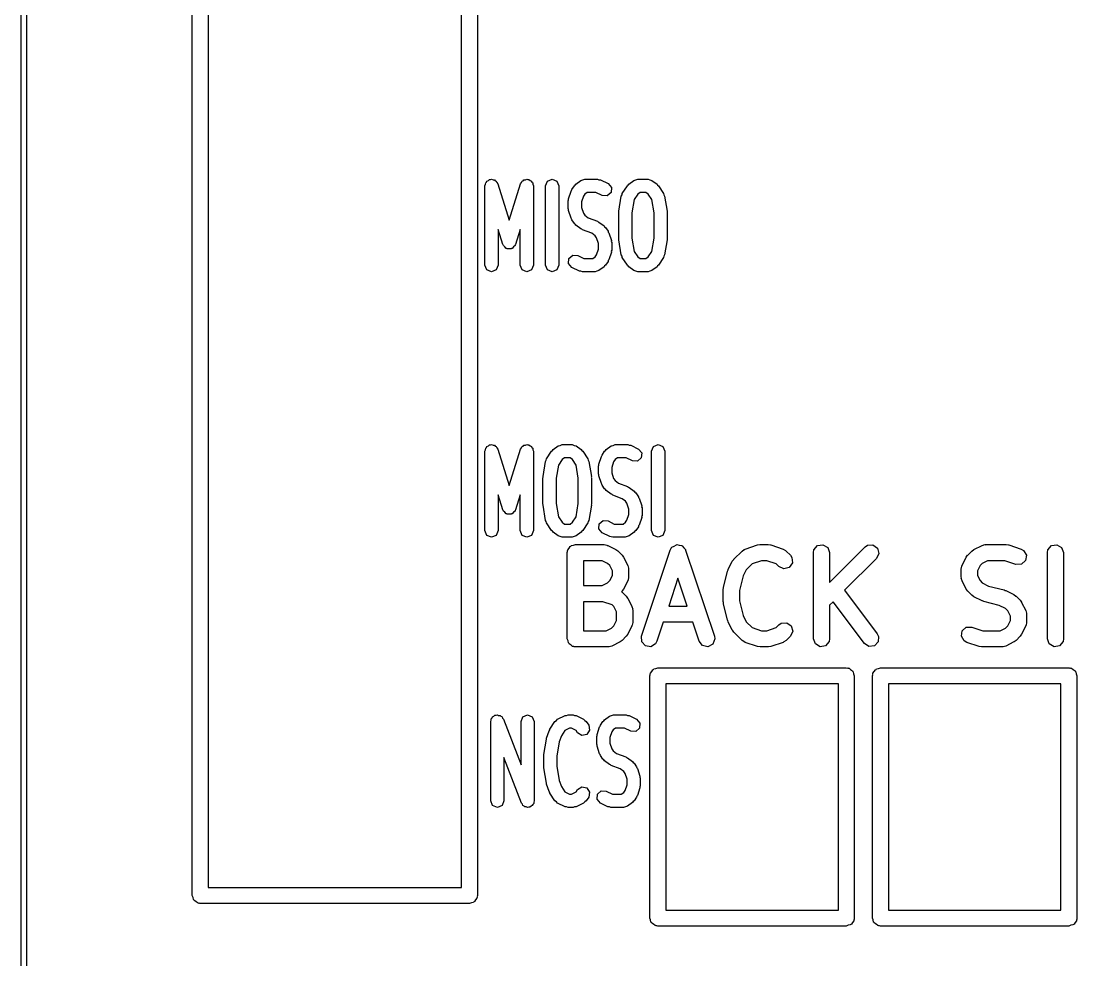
# Model space of a CAD drawing. Extents: x 62 to 222, y -188 to -37.
# Drawn here: x 88.21 to 98.17, y -77.61 to -68.75 of the extents above; entities that cross this region are included whole.
import ezdxf

# ---------------------------------------------------------------- set-up
doc = ezdxf.new("R2010")
doc.units = 0
doc.layers.add('BLACK', color=7, linetype='CONTINUOUS')

msp = doc.modelspace()

# ---------------------------------------------------------------- linework, layer by layer
at = {"layer": 'BLACK', "linetype": 'CONTINUOUS'}
for p, q in [((88.2141, -118.993), (88.2141, -43.2947)), ((88.264, -43.2947), (88.264, -119)), ((89.8291, -77), (89.8291, -46.52)), ((89.9791, -46.595), (89.9791, -76.925)), ((92.3691, -76.925), (92.3691, -46.595)), ((92.5191, -46.52), (92.5191, -77)), ((92.5895, -70.3028), (92.5953, -70.2888)), ((92.5895, -71.0528), (92.5895, -70.3028)), ((92.5953, -70.2888), (92.5967, -70.2737)), ((92.5967, -70.2737), (92.6041, -70.2675)), ((92.6041, -70.2675), (92.6078, -70.2586)), ((92.6078, -70.2586), (92.6218, -70.2528)), ((92.6218, -70.2528), (92.6334, -70.2431)), ((92.6334, -70.2431), (92.6431, -70.244)), ((92.6431, -70.244), (92.652, -70.2403)), ((92.652, -70.2403), (92.666, -70.2461)), ((92.666, -70.2461), (92.6811, -70.2475)), ((92.6811, -70.2475), (92.6872, -70.2549)), ((92.6872, -70.2549), (92.6962, -70.2586)), ((92.6962, -70.2586), (92.702, -70.2726)), ((92.702, -70.2726), (92.7117, -70.2842)), ((92.7117, -70.2842), (92.8187, -70.6281)), ((92.8187, -70.6281), (92.9256, -70.2842)), ((92.9256, -70.2842), (92.9353, -70.2726)), ((92.9353, -70.2726), (92.9411, -70.2586)), ((92.9411, -70.2586), (92.9501, -70.2549)), ((92.9501, -70.2549), (92.9562, -70.2475)), ((92.9562, -70.2475), (92.9713, -70.2461)), ((92.9713, -70.2461), (92.9853, -70.2403)), ((92.9853, -70.2403), (92.9943, -70.244)), ((92.9943, -70.244), (93.0039, -70.2431)), ((93.0039, -70.2431), (93.0155, -70.2528)), ((93.0155, -70.2528), (93.0295, -70.2586)), ((93.0295, -70.2586), (93.0332, -70.2675)), ((93.0332, -70.2675), (93.0406, -70.2737)), ((93.0406, -70.2737), (93.042, -70.2888)), ((93.042, -70.2888), (93.0478, -70.3028)), ((93.0478, -70.3028), (93.0478, -71.0528)), ((93.1609, -70.3028), (93.1792, -70.2586)), ((93.1609, -71.0528), (93.1609, -70.3028)), ((93.1792, -70.2586), (93.2234, -70.2403)), ((93.2234, -70.2403), (93.2676, -70.2586)), ((93.2676, -70.2586), (93.2859, -70.3028)), ((93.2859, -70.3028), (93.2859, -71.0528)), ((93.4095, -70.3395), (93.4333, -70.3038)), ((93.4333, -70.3038), (93.4423, -70.2978)), ((93.4423, -70.2978), (93.4478, -70.2885)), ((93.4478, -70.2885), (93.4954, -70.2528)), ((93.4954, -70.2528), (93.5146, -70.2479)), ((93.5146, -70.2479), (93.5329, -70.2403)), ((93.5329, -70.2403), (93.652, -70.2403)), ((93.652, -70.2403), (93.6654, -70.2459)), ((93.6654, -70.2459), (93.6799, -70.2469)), ((93.6799, -70.2469), (93.7514, -70.2826)), ((93.7514, -70.2826), (93.7827, -70.3187)), ((93.8857, -70.3753), (93.9333, -70.3038)), ((93.9333, -70.3038), (93.9423, -70.2978)), ((93.9423, -70.2978), (93.9478, -70.2885)), ((93.9478, -70.2885), (93.9954, -70.2528)), ((93.9954, -70.2528), (94.0146, -70.2479)), ((94.0146, -70.2479), (94.0329, -70.2403)), ((94.0329, -70.2403), (94.1282, -70.2403)), ((94.1282, -70.2403), (94.1465, -70.2479)), ((94.1465, -70.2479), (94.1657, -70.2528)), ((94.1657, -70.2528), (94.2133, -70.2885)), ((94.2133, -70.2885), (94.2188, -70.2978)), ((94.2188, -70.2978), (94.2278, -70.3038)), ((94.2278, -70.3038), (94.2754, -70.3753)), ((93.3784, -70.4259), (93.4022, -70.3544)), ((93.4022, -70.3544), (93.4078, -70.348)), ((93.4078, -70.348), (93.4095, -70.3395)), ((93.5182, -70.4019), (93.5002, -70.4558)), ((93.5314, -70.3821), (93.5182, -70.4019)), ((93.5538, -70.3653), (93.5314, -70.3821)), ((93.6372, -70.3653), (93.5538, -70.3653)), ((93.6955, -70.3944), (93.6372, -70.3653)), ((93.7432, -70.3978), (93.6955, -70.3944)), ((93.7793, -70.3665), (93.7432, -70.3978)), ((93.7827, -70.3187), (93.7793, -70.3665)), ((93.8522, -70.5425), (93.876, -70.3997)), ((93.876, -70.3997), (93.8831, -70.3883)), ((93.8831, -70.3883), (93.8857, -70.3753)), ((94.0314, -70.3821), (93.9971, -70.4334)), ((94.0538, -70.3653), (94.0314, -70.3821)), ((94.1073, -70.3653), (94.0538, -70.3653)), ((94.1297, -70.3821), (94.1073, -70.3653)), ((94.164, -70.4334), (94.1297, -70.3821)), ((94.2754, -70.3753), (94.278, -70.3883)), ((94.278, -70.3883), (94.2851, -70.3997)), ((94.2851, -70.3997), (94.3089, -70.5425)), ((93.3752, -70.4456), (93.3791, -70.4361)), ((93.3752, -70.5171), (93.3752, -70.4456)), ((93.3791, -70.4361), (93.3784, -70.4259)), ((93.5002, -70.4558), (93.5002, -70.5069)), ((93.5002, -70.5069), (93.5182, -70.5608)), ((93.9971, -70.4334), (93.9764, -70.558)), ((94.1847, -70.558), (94.164, -70.4334)), ((93.3791, -70.5266), (93.3752, -70.5171)), ((93.3784, -70.5368), (93.3791, -70.5266)), ((93.4022, -70.6083), (93.3784, -70.5368)), ((93.4078, -70.6148), (93.4022, -70.6083)), ((93.4095, -70.6232), (93.4078, -70.6148)), ((93.5182, -70.5608), (93.5314, -70.5806)), ((93.5314, -70.5806), (93.5633, -70.6046)), ((93.5633, -70.6046), (93.6501, -70.6371)), ((93.8514, -70.5528), (93.8535, -70.5478)), ((93.8514, -70.8028), (93.8514, -70.5528)), ((93.8535, -70.5478), (93.8522, -70.5425)), ((93.9764, -70.558), (93.9764, -70.7976)), ((94.1847, -70.7976), (94.1847, -70.558)), ((94.3089, -70.5425), (94.3076, -70.5478)), ((94.3076, -70.5478), (94.3097, -70.5528)), ((94.3097, -70.5528), (94.3097, -70.8028)), ((92.759, -70.8571), (92.7145, -70.7141)), ((92.7145, -70.7141), (92.7145, -71.0528)), ((92.9228, -70.7141), (92.8783, -70.8571)), ((92.9228, -71.0528), (92.9228, -70.7141)), ((93.4333, -70.6589), (93.4095, -70.6232)), ((93.4423, -70.6649), (93.4333, -70.6589)), ((93.4478, -70.6742), (93.4423, -70.6649)), ((93.4954, -70.7099), (93.4478, -70.6742)), ((93.5043, -70.7122), (93.4954, -70.7099)), ((93.511, -70.7185), (93.5043, -70.7122)), ((93.6501, -70.6371), (93.6568, -70.6434)), ((93.6568, -70.6434), (93.6657, -70.6456)), ((93.6657, -70.6456), (93.7133, -70.6814)), ((93.7133, -70.6814), (93.7188, -70.6907)), ((93.7188, -70.6907), (93.7278, -70.6967)), ((93.7278, -70.6967), (93.7516, -70.7324)), ((93.5978, -70.751), (93.511, -70.7185)), ((93.6297, -70.7749), (93.5978, -70.751)), ((93.643, -70.7948), (93.6297, -70.7749)), ((93.6609, -70.8486), (93.643, -70.7948)), ((93.7516, -70.7324), (93.7533, -70.7408)), ((93.7533, -70.7408), (93.7589, -70.7473)), ((93.7589, -70.7473), (93.7827, -70.8187)), ((93.8535, -70.8078), (93.8514, -70.8028)), ((93.8522, -70.8131), (93.8535, -70.8078)), ((93.8761, -70.9559), (93.8522, -70.8131)), ((93.9764, -70.7976), (93.9971, -70.9221)), ((94.164, -70.9221), (94.1847, -70.7976)), ((94.3089, -70.8131), (94.2851, -70.9559)), ((94.3097, -70.8028), (94.3076, -70.8078)), ((94.3076, -70.8078), (94.3089, -70.8131)), ((92.7628, -70.8616), (92.759, -70.8571)), ((92.7633, -70.8676), (92.7628, -70.8616)), ((92.7776, -70.8795), (92.7633, -70.8676)), ((92.7896, -70.8938), (92.7776, -70.8795)), ((92.7955, -70.8944), (92.7896, -70.8938)), ((92.8001, -70.8982), (92.7955, -70.8944)), ((92.8187, -70.8965), (92.8001, -70.8982)), ((92.8372, -70.8982), (92.8187, -70.8965)), ((92.8418, -70.8944), (92.8372, -70.8982)), ((92.8477, -70.8938), (92.8418, -70.8944)), ((92.8597, -70.8795), (92.8477, -70.8938)), ((92.874, -70.8676), (92.8597, -70.8795)), ((92.8745, -70.8616), (92.874, -70.8676)), ((92.8783, -70.8571), (92.8745, -70.8616)), ((93.643, -70.9537), (93.6609, -70.8998)), ((93.6609, -70.8998), (93.6609, -70.8486)), ((93.7827, -70.8187), (93.782, -70.829)), ((93.782, -70.829), (93.7859, -70.8385)), ((93.7859, -70.9099), (93.782, -70.9194)), ((93.7859, -70.8385), (93.7859, -70.9099)), ((93.3784, -71.0368), (93.3818, -70.9891)), ((93.3818, -70.9891), (93.4179, -70.9578)), ((93.4179, -70.9578), (93.4657, -70.9612)), ((93.4657, -70.9612), (93.5239, -70.9903)), ((93.5239, -70.9903), (93.6073, -70.9903)), ((93.6073, -70.9903), (93.6297, -70.9735)), ((93.6297, -70.9735), (93.643, -70.9537)), ((93.7533, -71.0076), (93.7516, -71.016)), ((93.7589, -71.0011), (93.7533, -71.0076)), ((93.7827, -70.9297), (93.7589, -71.0011)), ((93.782, -70.9194), (93.7827, -70.9297)), ((93.8831, -70.9672), (93.8761, -70.9559)), ((93.8857, -70.9803), (93.8831, -70.9672)), ((93.9333, -71.0517), (93.8857, -70.9803)), ((93.9971, -70.9221), (94.0314, -70.9735)), ((94.0314, -70.9735), (94.0538, -70.9903)), ((94.0538, -70.9903), (94.1073, -70.9903)), ((94.1073, -70.9903), (94.1297, -70.9735)), ((94.1297, -70.9735), (94.164, -70.9221)), ((94.2754, -70.9803), (94.2278, -71.0517)), ((94.278, -70.9672), (94.2754, -70.9803)), ((94.2851, -70.9559), (94.278, -70.9672)), ((92.6078, -71.097), (92.5895, -71.0528)), ((92.652, -71.1153), (92.6078, -71.097)), ((92.6962, -71.097), (92.652, -71.1153)), ((92.7145, -71.0528), (92.6962, -71.097)), ((92.9411, -71.097), (92.9228, -71.0528)), ((92.9853, -71.1153), (92.9411, -71.097)), ((93.0295, -71.097), (92.9853, -71.1153)), ((93.0478, -71.0528), (93.0295, -71.097)), ((93.1792, -71.097), (93.1609, -71.0528)), ((93.2234, -71.1153), (93.1792, -71.097)), ((93.2676, -71.097), (93.2234, -71.1153)), ((93.2859, -71.0528), (93.2676, -71.097)), ((93.4097, -71.073), (93.3784, -71.0368)), ((93.4812, -71.1087), (93.4097, -71.073)), ((93.4957, -71.1097), (93.4812, -71.1087)), ((93.5091, -71.1153), (93.4957, -71.1097)), ((93.6465, -71.1077), (93.6282, -71.1153)), ((93.6657, -71.1028), (93.6465, -71.1077)), ((93.7133, -71.0671), (93.6657, -71.1028)), ((93.7188, -71.0578), (93.7133, -71.0671)), ((93.7278, -71.0517), (93.7188, -71.0578)), ((93.7516, -71.016), (93.7278, -71.0517)), ((93.9423, -71.0578), (93.9333, -71.0517)), ((93.9478, -71.0671), (93.9423, -71.0578)), ((93.9954, -71.1028), (93.9478, -71.0671)), ((94.0146, -71.1077), (93.9954, -71.1028)), ((94.0329, -71.1153), (94.0146, -71.1077)), ((94.1465, -71.1077), (94.1282, -71.1153)), ((94.1657, -71.1028), (94.1465, -71.1077)), ((94.2133, -71.0671), (94.1657, -71.1028)), ((94.2188, -71.0578), (94.2133, -71.0671)), ((94.2278, -71.0517), (94.2188, -71.0578)), ((93.6282, -71.1153), (93.5091, -71.1153)), ((94.1282, -71.1153), (94.0329, -71.1153)), ((92.5895, -72.8073), (92.5953, -72.7933)), ((92.5953, -72.7933), (92.5967, -72.7782)), ((92.5967, -72.7782), (92.6041, -72.772)), ((92.6041, -72.772), (92.6078, -72.7631)), ((92.6078, -72.7631), (92.6218, -72.7573)), ((92.6218, -72.7573), (92.6334, -72.7476)), ((92.6334, -72.7476), (92.6431, -72.7485)), ((92.6431, -72.7485), (92.652, -72.7448)), ((92.652, -72.7448), (92.666, -72.7506)), ((92.666, -72.7506), (92.6811, -72.752)), ((92.6811, -72.752), (92.6872, -72.7594)), ((92.6872, -72.7594), (92.6962, -72.7631)), ((92.6962, -72.7631), (92.702, -72.7771)), ((92.702, -72.7771), (92.7117, -72.7887)), ((92.7117, -72.7887), (92.8187, -73.1326)), ((92.8187, -73.1326), (92.9256, -72.7887)), ((92.9256, -72.7887), (92.9353, -72.7771)), ((92.9353, -72.7771), (92.9411, -72.7631)), ((92.9411, -72.7631), (92.9501, -72.7594)), ((92.9501, -72.7594), (92.9562, -72.752)), ((92.9562, -72.752), (92.9713, -72.7506)), ((92.9713, -72.7506), (92.9853, -72.7448)), ((92.9853, -72.7448), (92.9943, -72.7485)), ((92.9943, -72.7485), (93.0039, -72.7476)), ((93.0039, -72.7476), (93.0155, -72.7573)), ((93.0155, -72.7573), (93.0295, -72.7631)), ((93.0295, -72.7631), (93.0332, -72.772)), ((93.0332, -72.772), (93.0406, -72.7782)), ((93.0406, -72.7782), (93.042, -72.7933)), ((93.042, -72.7933), (93.0478, -72.8073)), ((93.219, -72.8083), (93.228, -72.8023)), ((93.228, -72.8023), (93.2335, -72.793)), ((93.2335, -72.793), (93.2812, -72.7573)), ((93.2812, -72.7573), (93.3003, -72.7524)), ((93.3003, -72.7524), (93.3186, -72.7448)), ((93.3186, -72.7448), (93.4139, -72.7448)), ((93.4139, -72.7448), (93.4322, -72.7524)), ((93.4322, -72.7524), (93.4514, -72.7573)), ((93.4514, -72.7573), (93.499, -72.793)), ((93.499, -72.793), (93.5045, -72.8023)), ((93.5045, -72.8023), (93.5135, -72.8083)), ((93.719, -72.8083), (93.728, -72.8023)), ((93.728, -72.8023), (93.7335, -72.793)), ((93.7335, -72.793), (93.7812, -72.7573)), ((93.7812, -72.7573), (93.8003, -72.7524)), ((93.8003, -72.7524), (93.8186, -72.7448)), ((93.8186, -72.7448), (93.9377, -72.7448)), ((93.9377, -72.7448), (93.9511, -72.7504)), ((93.9511, -72.7504), (93.9656, -72.7514)), ((93.9656, -72.7514), (94.0371, -72.7871)), ((94.0371, -72.7871), (94.0684, -72.8232)), ((94.1609, -72.8073), (94.1792, -72.7631)), ((94.1792, -72.7631), (94.2234, -72.7448)), ((94.2234, -72.7448), (94.2676, -72.7631)), ((94.2676, -72.7631), (94.2859, -72.8073)), ((92.5895, -73.5573), (92.5895, -72.8073)), ((93.0478, -72.8073), (93.0478, -73.5573)), ((93.1379, -73.047), (93.1618, -72.9042)), ((93.1618, -72.9042), (93.1688, -72.8928)), ((93.1688, -72.8928), (93.1714, -72.8798)), ((93.1714, -72.8798), (93.219, -72.8083)), ((93.3171, -72.8866), (93.2829, -72.9379)), ((93.3395, -72.8698), (93.3171, -72.8866)), ((93.3931, -72.8698), (93.3395, -72.8698)), ((93.4154, -72.8866), (93.3931, -72.8698)), ((93.4497, -72.9379), (93.4154, -72.8866)), ((93.5135, -72.8083), (93.5611, -72.8798)), ((93.5611, -72.8798), (93.5637, -72.8928)), ((93.5637, -72.8928), (93.5708, -72.9042)), ((93.5708, -72.9042), (93.5946, -73.047)), ((93.6641, -72.9304), (93.6879, -72.8589)), ((93.6879, -72.8589), (93.6936, -72.8525)), ((93.6936, -72.8525), (93.6952, -72.844)), ((93.6952, -72.844), (93.719, -72.8083)), ((93.8039, -72.9064), (93.7859, -72.9603)), ((93.8171, -72.8866), (93.8039, -72.9064)), ((93.8395, -72.8698), (93.8171, -72.8866)), ((93.9229, -72.8698), (93.8395, -72.8698)), ((93.9812, -72.8989), (93.9229, -72.8698)), ((94.0289, -72.9023), (93.9812, -72.8989)), ((94.065, -72.8709), (94.0289, -72.9023)), ((94.0684, -72.8232), (94.065, -72.8709)), ((94.1609, -73.5573), (94.1609, -72.8073)), ((94.2859, -72.8073), (94.2859, -73.5573)), ((93.2829, -72.9379), (93.2621, -73.0625)), ((93.4704, -73.0625), (93.4497, -72.9379)), ((93.6609, -72.9501), (93.6648, -72.9406)), ((93.6609, -73.0216), (93.6609, -72.9501)), ((93.6648, -72.9406), (93.6641, -72.9304)), ((93.7859, -72.9603), (93.7859, -73.0114)), ((93.1371, -73.0573), (93.1392, -73.0523)), ((93.1371, -73.3073), (93.1371, -73.0573)), ((93.1392, -73.0523), (93.1379, -73.047)), ((93.2621, -73.0625), (93.2621, -73.3021)), ((93.4704, -73.3021), (93.4704, -73.0625)), ((93.5946, -73.047), (93.5934, -73.0523)), ((93.5934, -73.0523), (93.5954, -73.0573)), ((93.5954, -73.0573), (93.5954, -73.3073)), ((93.6648, -73.0311), (93.6609, -73.0216)), ((93.6641, -73.0413), (93.6648, -73.0311)), ((93.6879, -73.1128), (93.6641, -73.0413)), ((93.7859, -73.0114), (93.8039, -73.0653)), ((93.8039, -73.0653), (93.8171, -73.0851)), ((93.8171, -73.0851), (93.849, -73.1091)), ((93.6936, -73.1192), (93.6879, -73.1128)), ((93.6952, -73.1277), (93.6936, -73.1192)), ((93.719, -73.1634), (93.6952, -73.1277)), ((93.728, -73.1694), (93.719, -73.1634)), ((93.7335, -73.1787), (93.728, -73.1694)), ((93.7811, -73.2144), (93.7335, -73.1787)), ((93.849, -73.1091), (93.9358, -73.1416)), ((93.9358, -73.1416), (93.9425, -73.1479)), ((93.9425, -73.1479), (93.9514, -73.1501)), ((93.9514, -73.1501), (93.999, -73.1859)), ((93.999, -73.1859), (94.0045, -73.1952)), ((94.0045, -73.1952), (94.0135, -73.2012)), ((94.0135, -73.2012), (94.0373, -73.2369)), ((92.759, -73.3616), (92.7145, -73.2186)), ((92.7145, -73.2186), (92.7145, -73.5573)), ((92.9228, -73.2186), (92.8783, -73.3616)), ((92.9228, -73.5573), (92.9228, -73.2186)), ((93.2621, -73.3021), (93.2829, -73.4266)), ((93.4497, -73.4266), (93.4704, -73.3021)), ((93.79, -73.2167), (93.7811, -73.2144)), ((93.7967, -73.223), (93.79, -73.2167)), ((93.8836, -73.2555), (93.7967, -73.223)), ((93.9154, -73.2794), (93.8836, -73.2555)), ((93.9287, -73.2993), (93.9154, -73.2794)), ((93.9466, -73.3531), (93.9287, -73.2993)), ((94.0373, -73.2369), (94.039, -73.2453)), ((94.039, -73.2453), (94.0446, -73.2518)), ((94.0446, -73.2518), (94.0684, -73.3232)), ((92.7628, -73.3661), (92.759, -73.3616)), ((92.7633, -73.3721), (92.7628, -73.3661)), ((92.7776, -73.384), (92.7633, -73.3721)), ((92.7896, -73.3983), (92.7776, -73.384)), ((92.7955, -73.3989), (92.7896, -73.3983)), ((92.8001, -73.4027), (92.7955, -73.3989)), ((92.8187, -73.401), (92.8001, -73.4027)), ((92.8372, -73.4027), (92.8187, -73.401)), ((92.8418, -73.3989), (92.8372, -73.4027)), ((92.8477, -73.3983), (92.8418, -73.3989)), ((92.8597, -73.384), (92.8477, -73.3983)), ((92.874, -73.3721), (92.8597, -73.384)), ((92.8745, -73.3661), (92.874, -73.3721)), ((92.8783, -73.3616), (92.8745, -73.3661)), ((93.1392, -73.3123), (93.1371, -73.3073)), ((93.1379, -73.3176), (93.1392, -73.3123)), ((93.1618, -73.4604), (93.1379, -73.3176)), ((93.5946, -73.3176), (93.5708, -73.4604)), ((93.5954, -73.3073), (93.5934, -73.3123)), ((93.5934, -73.3123), (93.5946, -73.3176)), ((93.9287, -73.4582), (93.9466, -73.4043)), ((93.9466, -73.4043), (93.9466, -73.3531)), ((94.0684, -73.3232), (94.0677, -73.3335)), ((94.0677, -73.3335), (94.0716, -73.343)), ((94.0716, -73.343), (94.0716, -73.4144)), ((93.1688, -73.4717), (93.1618, -73.4604)), ((93.1714, -73.4848), (93.1688, -73.4717)), ((93.219, -73.5562), (93.1714, -73.4848)), ((93.2829, -73.4266), (93.3171, -73.478)), ((93.3171, -73.478), (93.3395, -73.4948)), ((93.3395, -73.4948), (93.3931, -73.4948)), ((93.3931, -73.4948), (93.4154, -73.478)), ((93.4154, -73.478), (93.4497, -73.4266)), ((93.5611, -73.4848), (93.5135, -73.5562)), ((93.5637, -73.4717), (93.5611, -73.4848)), ((93.5708, -73.4604), (93.5637, -73.4717)), ((93.6641, -73.5413), (93.6675, -73.4936)), ((93.6675, -73.4936), (93.7036, -73.4623)), ((93.7036, -73.4623), (93.7514, -73.4657)), ((93.7514, -73.4657), (93.8096, -73.4948)), ((93.8096, -73.4948), (93.8931, -73.4948)), ((93.8931, -73.4948), (93.9154, -73.478)), ((93.9154, -73.478), (93.9287, -73.4582)), ((94.0684, -73.4342), (94.0446, -73.5056)), ((94.0716, -73.4144), (94.0677, -73.4239)), ((94.0677, -73.4239), (94.0684, -73.4342)), ((92.6078, -73.6015), (92.5895, -73.5573)), ((92.652, -73.6198), (92.6078, -73.6015)), ((92.6962, -73.6015), (92.652, -73.6198)), ((92.7145, -73.5573), (92.6962, -73.6015)), ((92.9411, -73.6015), (92.9228, -73.5573)), ((92.9853, -73.6198), (92.9411, -73.6015)), ((93.0295, -73.6015), (92.9853, -73.6198)), ((93.0478, -73.5573), (93.0295, -73.6015)), ((93.228, -73.5623), (93.219, -73.5562)), ((93.2335, -73.5716), (93.228, -73.5623)), ((93.2811, -73.6073), (93.2335, -73.5716)), ((93.499, -73.5716), (93.4514, -73.6073)), ((93.5045, -73.5623), (93.499, -73.5716)), ((93.5135, -73.5562), (93.5045, -73.5623)), ((93.6955, -73.5775), (93.6641, -73.5413)), ((93.7669, -73.6132), (93.6955, -73.5775)), ((93.999, -73.5716), (93.9514, -73.6073)), ((94.0045, -73.5623), (93.999, -73.5716)), ((94.0135, -73.5562), (94.0045, -73.5623)), ((94.0373, -73.5205), (94.0135, -73.5562)), ((94.039, -73.5121), (94.0373, -73.5205)), ((94.0446, -73.5056), (94.039, -73.5121)), ((94.1792, -73.6015), (94.1609, -73.5573)), ((94.2234, -73.6198), (94.1792, -73.6015)), ((94.2676, -73.6015), (94.2234, -73.6198)), ((94.2859, -73.5573), (94.2676, -73.6015)), ((93.3003, -73.6122), (93.2811, -73.6073)), ((93.3186, -73.6198), (93.3003, -73.6122)), ((93.4139, -73.6198), (93.3186, -73.6198)), ((93.4007, -73.7039), (93.4051, -73.6986)), ((93.4051, -73.6986), (93.4246, -73.6952)), ((93.4322, -73.6122), (93.4139, -73.6198)), ((93.4246, -73.6952), (93.4432, -73.6884)), ((93.4514, -73.6073), (93.4322, -73.6122)), ((93.4432, -73.6884), (93.7141, -73.6884)), ((93.7141, -73.6884), (93.7402, -73.693)), ((93.7402, -73.693), (93.7437, -73.6959)), ((93.7437, -73.6959), (93.7482, -73.6965)), ((93.7482, -73.6965), (93.8256, -73.7352)), ((93.7814, -73.6142), (93.7669, -73.6132)), ((93.7948, -73.6198), (93.7814, -73.6142)), ((93.9139, -73.6198), (93.7948, -73.6198)), ((93.9322, -73.6122), (93.9139, -73.6198)), ((93.9514, -73.6073), (93.9322, -73.6122)), ((94.3538, -73.7141), (94.375, -73.7026)), ((94.375, -73.7026), (94.3955, -73.69)), ((94.3955, -73.69), (94.3977, -73.6903)), ((94.3977, -73.6903), (94.3996, -73.6892)), ((94.3996, -73.6892), (94.4233, -73.6941)), ((94.4233, -73.6941), (94.4471, -73.6976)), ((94.4471, -73.6976), (94.4486, -73.6992)), ((94.4486, -73.6992), (94.4507, -73.6997)), ((94.4507, -73.6997), (94.4657, -73.7186)), ((95.0447, -73.731), (95.1608, -73.6923)), ((95.1608, -73.6923), (95.1834, -73.689)), ((95.1834, -73.689), (95.1849, -73.6884)), ((95.1849, -73.6884), (95.2623, -73.6884)), ((95.2623, -73.6884), (95.2847, -73.6924)), ((95.2847, -73.6924), (95.2864, -73.6923)), ((95.2864, -73.6923), (95.4025, -73.731)), ((95.6939, -73.7385), (95.7274, -73.6986)), ((95.7274, -73.6986), (95.7787, -73.6896)), ((95.7787, -73.6896), (95.8239, -73.7156)), ((96.1761, -73.7107), (96.1977, -73.6955)), ((96.1977, -73.6955), (96.2497, -73.691)), ((96.2497, -73.691), (96.2924, -73.7209)), ((97.2022, -73.7352), (97.2796, -73.6965)), ((97.2796, -73.6965), (97.305, -73.6889)), ((97.305, -73.6889), (97.3094, -73.69)), ((97.3094, -73.69), (97.3137, -73.6884)), ((97.3137, -73.6884), (97.5072, -73.6884)), ((97.5072, -73.6884), (97.5296, -73.6924)), ((97.5296, -73.6924), (97.5313, -73.6923)), ((97.5313, -73.6923), (97.6474, -73.731)), ((97.9001, -73.7385), (97.9336, -73.6986)), ((97.9336, -73.6986), (97.9849, -73.6896)), ((97.9849, -73.6896), (98.03, -73.7156)), ((93.367, -73.7646), (93.3687, -73.7547)), ((93.367, -74.5774), (93.367, -73.7646)), ((93.3682, -73.7514), (93.3698, -73.7484)), ((93.3687, -73.7547), (93.3682, -73.7514)), ((93.3698, -73.7484), (93.3716, -73.7385)), ((93.3716, -73.7385), (93.3843, -73.7234)), ((93.3843, -73.7234), (93.3942, -73.7062)), ((93.3942, -73.7062), (93.4007, -73.7039)), ((93.8256, -73.7352), (93.8439, -73.7487)), ((93.8439, -73.7487), (93.8454, -73.7494)), ((93.8454, -73.7494), (93.8841, -73.7881)), ((93.8841, -73.7881), (93.8972, -73.8068)), ((94.0676, -74.5533), (94.3385, -73.7405)), ((94.3385, -73.7405), (94.3511, -73.7172)), ((94.3511, -73.7172), (94.353, -73.7161)), ((94.353, -73.7161), (94.3538, -73.7141)), ((94.4657, -73.7186), (94.4817, -73.7366)), ((94.4817, -73.7366), (94.4817, -73.7388)), ((94.4817, -73.7388), (94.4831, -73.7405)), ((94.4831, -73.7405), (94.754, -74.5533)), ((94.9375, -73.8268), (95.0149, -73.7494)), ((95.0149, -73.7494), (95.0366, -73.7342)), ((95.0366, -73.7342), (95.0411, -73.7339)), ((95.0411, -73.7339), (95.0447, -73.731)), ((95.4025, -73.731), (95.4258, -73.7436)), ((95.4258, -73.7436), (95.4282, -73.7475)), ((95.4282, -73.7475), (95.4323, -73.7494)), ((95.4323, -73.7494), (95.471, -73.7881)), ((95.471, -73.7881), (95.4862, -73.8098)), ((95.6893, -73.7646), (95.6939, -73.7385)), ((95.6893, -74.5774), (95.6893, -73.7646)), ((95.8239, -73.7156), (95.8417, -73.7646)), ((95.8417, -74.0451), (96.1761, -73.7107)), ((95.8417, -73.7646), (95.8417, -74.0451)), ((96.3058, -73.7713), (96.2838, -73.8185)), ((96.2924, -73.7209), (96.3058, -73.7713)), ((97.1294, -73.8079), (97.143, -73.7896)), ((97.143, -73.7896), (97.1437, -73.7881)), ((97.1437, -73.7881), (97.1824, -73.7494)), ((97.1824, -73.7494), (97.2011, -73.7364)), ((97.2011, -73.7364), (97.2022, -73.7352)), ((97.6474, -73.731), (97.6707, -73.7436)), ((97.6707, -73.7436), (97.698, -73.788)), ((97.698, -73.788), (97.6903, -73.8396)), ((97.8955, -73.7646), (97.9001, -73.7385)), ((97.8955, -74.5774), (97.8955, -73.7646)), ((98.03, -73.7156), (98.0479, -73.7646)), ((98.0479, -73.7646), (98.0479, -74.5774)), ((93.5194, -73.8408), (93.5194, -74.0755)), ((93.6961, -73.8408), (93.5194, -73.8408)), ((93.7464, -73.8659), (93.6961, -73.8408)), ((93.7676, -73.8872), (93.7464, -73.8659)), ((93.7927, -73.9374), (93.7676, -73.8872)), ((93.8972, -73.8068), (93.8984, -73.8079)), ((93.8984, -73.8079), (93.9371, -73.8854)), ((93.9371, -73.8854), (93.9447, -73.9107)), ((94.8845, -73.9241), (94.9232, -73.8466)), ((94.9232, -73.8466), (94.9368, -73.8283)), ((94.9368, -73.8283), (94.9375, -73.8268)), ((95.11, -73.8699), (95.054, -73.9259)), ((95.1973, -73.8408), (95.11, -73.8699)), ((95.25, -73.8408), (95.1973, -73.8408)), ((95.3373, -73.8699), (95.25, -73.8408)), ((95.3633, -73.8959), (95.3373, -73.8699)), ((95.4105, -73.9179), (95.3633, -73.8959)), ((95.4907, -73.8618), (95.4608, -73.9044)), ((95.4862, -73.8098), (95.4907, -73.8618)), ((96.2838, -73.8185), (95.9822, -74.1201)), ((97.0827, -73.9194), (97.0873, -73.8934)), ((97.0873, -73.8934), (97.0902, -73.8899)), ((97.0902, -73.8899), (97.0907, -73.8854)), ((97.0907, -73.8854), (97.1294, -73.8079)), ((97.2602, -73.8872), (97.2351, -73.9374)), ((97.2814, -73.8659), (97.2602, -73.8872)), ((97.3317, -73.8408), (97.2814, -73.8659)), ((97.4948, -73.8408), (97.3317, -73.8408)), ((97.5992, -73.8756), (97.4948, -73.8408)), ((97.6513, -73.8742), (97.5992, -73.8756)), ((97.6903, -73.8396), (97.6513, -73.8742)), ((93.7676, -74.0291), (93.7927, -73.9789)), ((93.7927, -73.9789), (93.7927, -73.9374)), ((93.9451, -73.9968), (93.9406, -74.0229)), ((93.9447, -73.9107), (93.9436, -73.9152)), ((93.9436, -73.9152), (93.9451, -73.9194)), ((93.9451, -73.9194), (93.9451, -73.9968)), ((94.8401, -74.0945), (94.8788, -73.9396)), ((94.8788, -73.9396), (94.8841, -73.9276)), ((94.8841, -73.9276), (94.8845, -73.9241)), ((95.0246, -73.9847), (94.9902, -74.1223)), ((95.054, -73.9259), (95.0246, -73.9847)), ((95.4608, -73.9044), (95.4105, -73.9179)), ((97.0827, -73.9968), (97.0827, -73.9194)), ((97.0842, -74.0011), (97.0827, -73.9968)), ((97.0832, -74.0055), (97.0842, -74.0011)), ((97.2351, -73.9374), (97.2351, -73.9789)), ((97.2351, -73.9789), (97.2602, -74.0291)), ((93.5194, -74.0755), (93.6961, -74.0755)), ((93.6961, -74.0755), (93.7464, -74.0503)), ((93.7464, -74.0503), (93.7676, -74.0291)), ((93.9371, -74.0309), (93.8984, -74.1083)), ((93.9376, -74.0264), (93.9371, -74.0309)), ((93.9406, -74.0229), (93.9376, -74.0264)), ((94.4108, -74.0056), (94.323, -74.269)), ((94.4986, -74.269), (94.4108, -74.0056)), ((94.8378, -74.1129), (94.8404, -74.098)), ((94.8404, -74.098), (94.8401, -74.0945)), ((97.0907, -74.0309), (97.0832, -74.0055)), ((97.1294, -74.1083), (97.0907, -74.0309)), ((97.2602, -74.0291), (97.2814, -74.0503)), ((97.2814, -74.0503), (97.3403, -74.0798)), ((97.3403, -74.0798), (97.487, -74.1164)), ((93.8841, -74.1281), (93.8791, -74.1331)), ((93.8791, -74.1331), (93.88, -74.1346)), ((93.88, -74.1346), (93.8841, -74.1365)), ((93.8848, -74.1266), (93.8841, -74.1281)), ((93.8841, -74.1365), (93.9228, -74.1752)), ((93.8984, -74.1083), (93.8848, -74.1266)), ((93.9228, -74.1752), (93.9359, -74.1938)), ((93.9359, -74.1938), (93.9371, -74.195)), ((93.9371, -74.195), (93.9758, -74.2724)), ((94.8378, -74.2291), (94.8378, -74.1129)), ((94.9902, -74.1223), (94.9902, -74.2197)), ((95.9822, -74.1201), (96.2909, -74.5317)), ((97.1306, -74.1095), (97.1294, -74.1083)), ((97.1437, -74.1281), (97.1306, -74.1095)), ((97.1824, -74.1668), (97.1437, -74.1281)), ((97.1839, -74.1675), (97.1824, -74.1668)), ((97.2022, -74.1811), (97.1839, -74.1675)), ((97.2796, -74.2198), (97.2022, -74.1811)), ((97.487, -74.1164), (97.499, -74.1218)), ((97.499, -74.1218), (97.5026, -74.1222)), ((97.5026, -74.1222), (97.58, -74.1609)), ((97.58, -74.1609), (97.5983, -74.1745)), ((97.5983, -74.1745), (97.5998, -74.1752)), ((97.5998, -74.1752), (97.6385, -74.2139)), ((93.5194, -74.2279), (93.5194, -74.5012)), ((93.7018, -74.2279), (93.5194, -74.2279)), ((93.7891, -74.257), (93.7018, -74.2279)), ((93.8063, -74.2742), (93.7891, -74.257)), ((93.8315, -74.3245), (93.8063, -74.2742)), ((93.9758, -74.2724), (93.9834, -74.2978)), ((93.9834, -74.2978), (93.9823, -74.3022)), ((94.323, -74.269), (94.4986, -74.269)), ((94.839, -74.2324), (94.8378, -74.2291)), ((94.8401, -74.2475), (94.839, -74.2324)), ((94.8788, -74.4024), (94.8401, -74.2475)), ((94.9902, -74.2197), (95.0246, -74.3573)), ((95.8734, -74.229), (95.8417, -74.2606)), ((95.8417, -74.2606), (95.8417, -74.5774)), ((96.169, -74.6231), (95.8734, -74.229)), ((97.2832, -74.2202), (97.2796, -74.2198)), ((97.2952, -74.2256), (97.2832, -74.2202)), ((97.4419, -74.2623), (97.2952, -74.2256)), ((97.5008, -74.2917), (97.4419, -74.2623)), ((97.522, -74.3129), (97.5008, -74.2917)), ((97.6385, -74.2139), (97.6516, -74.2325)), ((97.6516, -74.2325), (97.6528, -74.2337)), ((97.6528, -74.2337), (97.6915, -74.3111)), ((93.8315, -74.4046), (93.8315, -74.3245)), ((93.9823, -74.3022), (93.9839, -74.3065)), ((93.9839, -74.3065), (93.9839, -74.4226)), ((95.0246, -74.3573), (95.054, -74.4162)), ((97.5471, -74.3632), (97.522, -74.3129)), ((97.5471, -74.4046), (97.5471, -74.3632)), ((97.6915, -74.3111), (97.699, -74.3365)), ((97.699, -74.3365), (97.698, -74.3409)), ((97.698, -74.3409), (97.6995, -74.3452)), ((97.6995, -74.3452), (97.6995, -74.4226)), ((93.7348, -74.5012), (93.7851, -74.4761)), ((93.7851, -74.4761), (93.8063, -74.4549)), ((93.8063, -74.4549), (93.8315, -74.4046)), ((93.9758, -74.4567), (93.9371, -74.5341)), ((93.9763, -74.4521), (93.9758, -74.4567)), ((93.9793, -74.4487), (93.9763, -74.4521)), ((93.9839, -74.4226), (93.9793, -74.4487)), ((94.2722, -74.4214), (94.2122, -74.6015)), ((94.5494, -74.4214), (94.2722, -74.4214)), ((94.6095, -74.6015), (94.5494, -74.4214)), ((94.8808, -74.4054), (94.8788, -74.4024)), ((94.8845, -74.418), (94.8808, -74.4054)), ((94.9232, -74.4954), (94.8845, -74.418)), ((94.9244, -74.4965), (94.9232, -74.4954)), ((94.9375, -74.5152), (94.9244, -74.4965)), ((95.054, -74.4162), (95.11, -74.4721)), ((95.11, -74.4721), (95.1973, -74.5012)), ((95.25, -74.5012), (95.3373, -74.4721)), ((95.3373, -74.4721), (95.3633, -74.4461)), ((95.3633, -74.4461), (95.3849, -74.4309)), ((95.3849, -74.4309), (95.4369, -74.4264)), ((95.4369, -74.4264), (95.4796, -74.4563)), ((95.4796, -74.4563), (95.493, -74.5066)), ((97.0919, -74.5024), (97.1309, -74.4678)), ((97.1309, -74.4678), (97.183, -74.4664)), ((97.183, -74.4664), (97.2873, -74.5012)), ((97.4505, -74.5012), (97.5008, -74.4761)), ((97.5008, -74.4761), (97.522, -74.4549)), ((97.522, -74.4549), (97.5471, -74.4046)), ((97.6915, -74.4567), (97.6528, -74.5341)), ((97.692, -74.4521), (97.6915, -74.4567)), ((97.6949, -74.4487), (97.692, -74.4521)), ((97.6995, -74.4226), (97.6949, -74.4487)), ((93.3738, -74.596), (93.367, -74.5774)), ((93.3772, -74.6155), (93.3738, -74.596)), ((93.5194, -74.5012), (93.7348, -74.5012)), ((93.8841, -74.5926), (93.8655, -74.6056)), ((93.9228, -74.5539), (93.8841, -74.5926)), ((93.9235, -74.5524), (93.9228, -74.5539)), ((93.9371, -74.5341), (93.9235, -74.5524)), ((94.069, -74.6054), (94.0676, -74.5533)), ((94.7579, -74.5795), (94.7388, -74.628)), ((94.754, -74.5533), (94.7579, -74.5795)), ((95.0149, -74.5926), (94.9375, -74.5152)), ((95.019, -74.5945), (95.0149, -74.5926)), ((95.0214, -74.5984), (95.019, -74.5945)), ((95.0447, -74.611), (95.0214, -74.5984)), ((95.1973, -74.5012), (95.25, -74.5012)), ((95.4323, -74.5926), (95.4106, -74.6078)), ((95.471, -74.5539), (95.4323, -74.5926)), ((95.493, -74.5066), (95.471, -74.5539)), ((95.7071, -74.6264), (95.6893, -74.5774)), ((95.8417, -74.5774), (95.8371, -74.6035)), ((96.2909, -74.5317), (96.3029, -74.5553)), ((96.3029, -74.5553), (96.3, -74.6073)), ((97.0842, -74.554), (97.0919, -74.5024)), ((97.1115, -74.5984), (97.0842, -74.554)), ((97.1348, -74.611), (97.1115, -74.5984)), ((97.2873, -74.5012), (97.4505, -74.5012)), ((97.5998, -74.5926), (97.5811, -74.6056)), ((97.6385, -74.5539), (97.5998, -74.5926)), ((97.6392, -74.5524), (97.6385, -74.5539)), ((97.6528, -74.5341), (97.6392, -74.5524)), ((97.9133, -74.6264), (97.8955, -74.5774)), ((98.0479, -74.5774), (98.0433, -74.6035)), ((93.3825, -74.6199), (93.3772, -74.6155)), ((93.3848, -74.6264), (93.3825, -74.6199)), ((93.402, -74.6363), (93.3848, -74.6264)), ((93.4171, -74.649), (93.402, -74.6363)), ((93.427, -74.6508), (93.4171, -74.649)), ((93.43, -74.6525), (93.427, -74.6508)), ((93.4333, -74.6519), (93.43, -74.6525)), ((93.4432, -74.6536), (93.4333, -74.6519)), ((93.7528, -74.6536), (93.4432, -74.6536)), ((93.7571, -74.6521), (93.7528, -74.6536)), ((93.7616, -74.6531), (93.7571, -74.6521)), ((93.7869, -74.6456), (93.7616, -74.6531)), ((93.8643, -74.6069), (93.7869, -74.6456)), ((93.8655, -74.6056), (93.8643, -74.6069)), ((94.1036, -74.6444), (94.069, -74.6054)), ((94.1552, -74.6521), (94.1036, -74.6444)), ((94.1996, -74.6248), (94.1552, -74.6521)), ((94.2122, -74.6015), (94.1996, -74.6248)), ((94.6419, -74.6423), (94.6095, -74.6015)), ((94.6929, -74.6528), (94.6419, -74.6423)), ((94.7388, -74.628), (94.6929, -74.6528)), ((95.1608, -74.6497), (95.0447, -74.611)), ((95.1625, -74.6497), (95.1608, -74.6497)), ((95.1849, -74.6536), (95.1625, -74.6497)), ((95.2623, -74.6536), (95.1849, -74.6536)), ((95.2639, -74.653), (95.2623, -74.6536)), ((95.2864, -74.6497), (95.2639, -74.653)), ((95.4025, -74.611), (95.2864, -74.6497)), ((95.4061, -74.6082), (95.4025, -74.611)), ((95.4106, -74.6078), (95.4061, -74.6082)), ((95.7523, -74.6525), (95.7071, -74.6264)), ((95.8036, -74.6434), (95.7523, -74.6525)), ((95.8371, -74.6035), (95.8036, -74.6434)), ((96.2126, -74.6516), (96.169, -74.6231)), ((96.2644, -74.6454), (96.2126, -74.6516)), ((96.3, -74.6073), (96.2644, -74.6454)), ((97.2509, -74.6497), (97.1348, -74.611)), ((97.2525, -74.6497), (97.2509, -74.6497)), ((97.275, -74.6536), (97.2525, -74.6497)), ((97.4685, -74.6536), (97.275, -74.6536)), ((97.4728, -74.6521), (97.4685, -74.6536)), ((97.4772, -74.6531), (97.4728, -74.6521)), ((97.5026, -74.6456), (97.4772, -74.6531)), ((97.58, -74.6069), (97.5026, -74.6456)), ((97.5811, -74.6056), (97.58, -74.6069)), ((97.9584, -74.6525), (97.9133, -74.6264)), ((98.0098, -74.6434), (97.9584, -74.6525)), ((98.0433, -74.6035), (98.0098, -74.6434)), ((94.1505, -74.901), (94.163, -74.8861)), ((94.163, -74.8861), (94.1728, -74.8692)), ((94.1728, -74.8692), (94.1791, -74.8669)), ((94.1791, -74.8669), (94.1835, -74.8617)), ((94.1835, -74.8617), (94.2027, -74.8584)), ((94.2027, -74.8584), (94.221, -74.8517)), ((94.221, -74.8517), (95.999, -74.8517)), ((95.999, -74.8517), (96.0087, -74.8534)), ((96.0087, -74.8534), (96.012, -74.8528)), ((96.012, -74.8528), (96.0149, -74.8545)), ((96.0149, -74.8545), (96.0247, -74.8562)), ((96.0247, -74.8562), (96.0396, -74.8687)), ((96.0396, -74.8687), (96.0565, -74.8785)), ((96.0565, -74.8785), (96.0588, -74.8849)), ((96.0588, -74.8849), (96.064, -74.8892)), ((96.064, -74.8892), (96.0673, -74.9084)), ((96.2505, -74.901), (96.263, -74.8861)), ((96.263, -74.8861), (96.2728, -74.8692)), ((96.2728, -74.8692), (96.2792, -74.8669)), ((96.2792, -74.8669), (96.2835, -74.8617)), ((96.2835, -74.8617), (96.3027, -74.8584)), ((96.3027, -74.8584), (96.321, -74.8517)), ((96.321, -74.8517), (98.099, -74.8517)), ((98.099, -74.8517), (98.1087, -74.8534)), ((98.1087, -74.8534), (98.112, -74.8528)), ((98.112, -74.8528), (98.1149, -74.8545)), ((98.1149, -74.8545), (98.1247, -74.8562)), ((98.1247, -74.8562), (98.1396, -74.8687)), ((98.1396, -74.8687), (98.1565, -74.8785)), ((98.1565, -74.8785), (98.1588, -74.8849)), ((98.1588, -74.8849), (98.164, -74.8892)), ((98.164, -74.8892), (98.1673, -74.9084)), ((94.146, -74.9267), (94.1477, -74.917)), ((94.146, -77.2127), (94.146, -74.9267)), ((94.1471, -74.9137), (94.1488, -74.9108)), ((94.1477, -74.917), (94.1471, -74.9137)), ((94.1488, -74.9108), (94.1505, -74.901)), ((96.0673, -74.9084), (96.074, -74.9267)), ((96.074, -74.9267), (96.074, -77.2127)), ((96.246, -74.9267), (96.2477, -74.917)), ((96.246, -77.2127), (96.246, -74.9267)), ((96.2471, -74.9137), (96.2488, -74.9108)), ((96.2477, -74.917), (96.2471, -74.9137)), ((96.2488, -74.9108), (96.2505, -74.901)), ((98.1673, -74.9084), (98.174, -74.9267)), ((98.174, -74.9267), (98.174, -77.2127)), ((94.296, -75.0017), (94.296, -77.1377)), ((95.924, -75.0017), (94.296, -75.0017)), ((95.924, -77.1377), (95.924, -75.0017)), ((96.396, -75.0017), (96.396, -77.1377)), ((98.024, -75.0017), (96.396, -75.0017)), ((98.024, -77.1377), (98.024, -75.0017)), ((92.6961, -75.2992), (92.7067, -75.2948)), ((92.7067, -75.2948), (92.719, -75.2999)), ((92.9483, -75.3131), (92.9925, -75.2948)), ((92.9925, -75.2948), (93.0367, -75.3131)), ((93.36, -75.3004), (93.3734, -75.2948)), ((93.3734, -75.2948), (93.421, -75.2948)), ((93.421, -75.2948), (93.4345, -75.3004)), ((93.7837, -75.3024), (93.802, -75.2948)), ((93.802, -75.2948), (93.921, -75.2948)), ((93.921, -75.2948), (93.9345, -75.3004)), ((92.6442, -75.3573), (92.6493, -75.345)), ((92.6442, -76.1073), (92.6442, -75.3573)), ((92.6493, -75.345), (92.6497, -75.3317)), ((92.6497, -75.3317), (92.6581, -75.3238)), ((92.6581, -75.3238), (92.6626, -75.3131)), ((92.6626, -75.3131), (92.6748, -75.308)), ((92.6748, -75.308), (92.6845, -75.2989)), ((92.6845, -75.2989), (92.6961, -75.2992)), ((92.719, -75.2999), (92.7323, -75.3003)), ((92.7323, -75.3003), (92.7403, -75.3087)), ((92.7403, -75.3087), (92.7509, -75.3131)), ((92.7509, -75.3131), (92.756, -75.3254)), ((92.756, -75.3254), (92.7652, -75.335)), ((92.7652, -75.335), (92.93, -75.7677)), ((92.93, -75.3573), (92.9483, -75.3131)), ((92.93, -75.7677), (92.93, -75.3573)), ((93.0367, -75.3131), (93.055, -75.3573)), ((93.055, -75.3573), (93.055, -76.1073)), ((93.2024, -75.4298), (93.25, -75.3583)), ((93.25, -75.3583), (93.2634, -75.3493)), ((93.2634, -75.3493), (93.274, -75.3371)), ((93.274, -75.3371), (93.3455, -75.3014)), ((93.3455, -75.3014), (93.36, -75.3004)), ((93.4345, -75.3004), (93.449, -75.3014)), ((93.449, -75.3014), (93.5204, -75.3371)), ((93.5204, -75.3371), (93.531, -75.3493)), ((93.531, -75.3493), (93.5445, -75.3583)), ((93.5445, -75.3583), (93.5683, -75.394)), ((93.5683, -75.394), (93.5776, -75.441)), ((93.6769, -75.4025), (93.6786, -75.394)), ((93.6786, -75.394), (93.7024, -75.3583)), ((93.7024, -75.3583), (93.7114, -75.3523)), ((93.7114, -75.3523), (93.7169, -75.343)), ((93.7169, -75.343), (93.7645, -75.3073)), ((93.7645, -75.3073), (93.7837, -75.3024)), ((93.9345, -75.3004), (93.949, -75.3014)), ((93.949, -75.3014), (94.0204, -75.3371)), ((94.0204, -75.3371), (94.0518, -75.3732)), ((94.0518, -75.3732), (94.0484, -75.4209)), ((93.1713, -75.5161), (93.1951, -75.4447)), ((93.1951, -75.4447), (93.2007, -75.4382)), ((93.2007, -75.4382), (93.2024, -75.4298)), ((93.311, -75.4921), (93.2914, -75.551)), ((93.3448, -75.4415), (93.311, -75.4921)), ((93.3882, -75.4198), (93.3448, -75.4415)), ((93.4063, -75.4198), (93.3882, -75.4198)), ((93.4497, -75.4415), (93.4063, -75.4198)), ((93.4643, -75.4634), (93.4497, -75.4415)), ((93.504, -75.49), (93.4643, -75.4634)), ((93.5509, -75.4807), (93.504, -75.49)), ((93.5776, -75.441), (93.5509, -75.4807)), ((93.6442, -75.5001), (93.6482, -75.4906)), ((93.6475, -75.4804), (93.6713, -75.4089)), ((93.6482, -75.4906), (93.6475, -75.4804)), ((93.6713, -75.4089), (93.6769, -75.4025)), ((93.7872, -75.4564), (93.7692, -75.5103)), ((93.8004, -75.4366), (93.7872, -75.4564)), ((93.8228, -75.4198), (93.8004, -75.4366)), ((93.9063, -75.4198), (93.8228, -75.4198)), ((93.9645, -75.4489), (93.9063, -75.4198)), ((94.0122, -75.4523), (93.9645, -75.4489)), ((94.0484, -75.4209), (94.0122, -75.4523)), ((93.1451, -75.6684), (93.1689, -75.5256)), ((93.1689, -75.5256), (93.1716, -75.5212)), ((93.1716, -75.5212), (93.1713, -75.5161)), ((93.2914, -75.551), (93.2692, -75.6839)), ((93.6442, -75.5716), (93.6442, -75.5001)), ((93.6482, -75.5811), (93.6442, -75.5716)), ((93.6475, -75.5913), (93.6482, -75.5811)), ((93.6713, -75.6628), (93.6475, -75.5913)), ((93.7692, -75.5103), (93.7692, -75.5614)), ((93.7692, -75.5614), (93.7872, -75.6153)), ((93.1442, -75.6787), (93.1463, -75.6737)), ((93.1442, -75.7859), (93.1442, -75.6787)), ((93.1463, -75.6737), (93.1451, -75.6684)), ((93.2692, -75.6839), (93.2692, -75.7807)), ((93.6769, -75.6692), (93.6713, -75.6628)), ((93.6786, -75.6777), (93.6769, -75.6692)), ((93.7024, -75.7134), (93.6786, -75.6777)), ((93.7872, -75.6153), (93.8004, -75.6351)), ((93.8004, -75.6351), (93.8323, -75.6591)), ((93.8323, -75.6591), (93.9192, -75.6916)), ((93.9192, -75.6916), (93.9259, -75.6979)), ((92.9341, -76.1295), (92.7692, -75.6969)), ((92.7692, -75.6969), (92.7692, -76.1073)), ((93.1463, -75.7909), (93.1442, -75.7859)), ((93.1451, -75.7961), (93.1463, -75.7909)), ((93.2692, -75.7807), (93.2914, -75.9136)), ((93.7114, -75.7194), (93.7024, -75.7134)), ((93.7169, -75.7287), (93.7114, -75.7194)), ((93.7645, -75.7644), (93.7169, -75.7287)), ((93.7734, -75.7667), (93.7645, -75.7644)), ((93.78, -75.773), (93.7734, -75.7667)), ((93.8669, -75.8055), (93.78, -75.773)), ((93.9259, -75.6979), (93.9347, -75.7001)), ((93.9347, -75.7001), (93.9823, -75.7359)), ((93.9823, -75.7359), (93.9879, -75.7452)), ((93.9879, -75.7452), (93.9968, -75.7512)), ((93.9968, -75.7512), (94.0207, -75.7869)), ((94.0207, -75.7869), (94.0223, -75.7953)), ((93.1689, -75.939), (93.1451, -75.7961)), ((93.8988, -75.8294), (93.8669, -75.8055)), ((93.912, -75.8493), (93.8988, -75.8294)), ((93.93, -75.9031), (93.912, -75.8493)), ((94.0223, -75.7953), (94.0279, -75.8018)), ((94.0279, -75.8018), (94.0518, -75.8732)), ((94.0518, -75.8732), (94.051, -75.8835)), ((94.051, -75.8835), (94.055, -75.893)), ((94.055, -75.893), (94.055, -75.9644)), ((93.1716, -75.9433), (93.1689, -75.939)), ((93.1713, -75.9485), (93.1716, -75.9433)), ((93.1951, -76.0199), (93.1713, -75.9485)), ((93.2914, -75.9136), (93.311, -75.9724)), ((93.311, -75.9724), (93.3448, -76.0231)), ((93.4643, -76.0012), (93.504, -75.9746)), ((93.504, -75.9746), (93.5509, -75.9839)), ((93.5509, -75.9839), (93.5776, -76.0236)), ((93.912, -76.0082), (93.93, -75.9543)), ((93.93, -75.9543), (93.93, -75.9031)), ((94.0518, -75.9842), (94.0279, -76.0556)), ((94.055, -75.9644), (94.051, -75.9739)), ((94.051, -75.9739), (94.0518, -75.9842)), ((93.2007, -76.0264), (93.1951, -76.0199)), ((93.2024, -76.0348), (93.2007, -76.0264)), ((93.25, -76.1062), (93.2024, -76.0348)), ((93.3448, -76.0231), (93.3882, -76.0448)), ((93.3882, -76.0448), (93.4063, -76.0448)), ((93.4063, -76.0448), (93.4497, -76.0231)), ((93.4497, -76.0231), (93.4643, -76.0012)), ((93.5683, -76.0705), (93.5445, -76.1062)), ((93.5776, -76.0236), (93.5683, -76.0705)), ((93.6475, -76.0913), (93.6508, -76.0436)), ((93.6788, -76.1275), (93.6475, -76.0913)), ((93.6508, -76.0436), (93.687, -76.0123)), ((93.687, -76.0123), (93.7347, -76.0157)), ((93.7347, -76.0157), (93.7929, -76.0448)), ((93.7929, -76.0448), (93.8764, -76.0448)), ((93.8764, -76.0448), (93.8988, -76.028)), ((93.8988, -76.028), (93.912, -76.0082)), ((94.0207, -76.0705), (93.9968, -76.1062)), ((94.0223, -76.0621), (94.0207, -76.0705)), ((94.0279, -76.0556), (94.0223, -76.0621)), ((92.6626, -76.1515), (92.6442, -76.1073)), ((92.7067, -76.1698), (92.6626, -76.1515)), ((92.7509, -76.1515), (92.7067, -76.1698)), ((92.7692, -76.1073), (92.7509, -76.1515)), ((92.9432, -76.1392), (92.9341, -76.1295)), ((92.9483, -76.1515), (92.9432, -76.1392)), ((92.959, -76.1559), (92.9483, -76.1515)), ((92.9669, -76.1643), (92.959, -76.1559)), ((92.9802, -76.1647), (92.9669, -76.1643)), ((92.9925, -76.1698), (92.9802, -76.1647)), ((93.0031, -76.1654), (92.9925, -76.1698)), ((93.0147, -76.1657), (93.0031, -76.1654)), ((93.0244, -76.1566), (93.0147, -76.1657)), ((93.0367, -76.1515), (93.0244, -76.1566)), ((93.0411, -76.1408), (93.0367, -76.1515)), ((93.0495, -76.1329), (93.0411, -76.1408)), ((93.0499, -76.1196), (93.0495, -76.1329)), ((93.055, -76.1073), (93.0499, -76.1196)), ((93.2634, -76.1152), (93.25, -76.1062)), ((93.274, -76.1275), (93.2634, -76.1152)), ((93.3455, -76.1632), (93.274, -76.1275)), ((93.36, -76.1642), (93.3455, -76.1632)), ((93.3734, -76.1698), (93.36, -76.1642)), ((93.421, -76.1698), (93.3734, -76.1698)), ((93.4345, -76.1642), (93.421, -76.1698)), ((93.449, -76.1632), (93.4345, -76.1642)), ((93.5204, -76.1275), (93.449, -76.1632)), ((93.531, -76.1152), (93.5204, -76.1275)), ((93.5445, -76.1062), (93.531, -76.1152)), ((93.7502, -76.1632), (93.6788, -76.1275)), ((93.7647, -76.1642), (93.7502, -76.1632)), ((93.7782, -76.1698), (93.7647, -76.1642)), ((93.8972, -76.1698), (93.7782, -76.1698)), ((93.9155, -76.1622), (93.8972, -76.1698)), ((93.9347, -76.1573), (93.9155, -76.1622)), ((93.9823, -76.1216), (93.9347, -76.1573)), ((93.9879, -76.1123), (93.9823, -76.1216)), ((93.9968, -76.1062), (93.9879, -76.1123)), ((89.9791, -76.925), (92.3691, -76.925)), ((89.8358, -77.0183), (89.8291, -77)), ((89.8391, -77.0375), (89.8358, -77.0183)), ((89.8443, -77.0418), (89.8391, -77.0375)), ((89.8466, -77.0482), (89.8443, -77.0418)), ((89.8635, -77.058), (89.8466, -77.0482)), ((89.8784, -77.0705), (89.8635, -77.058)), ((89.8882, -77.0722), (89.8784, -77.0705)), ((89.8911, -77.0739), (89.8882, -77.0722)), ((89.8944, -77.0733), (89.8911, -77.0739)), ((89.9041, -77.075), (89.8944, -77.0733)), ((92.4441, -77.075), (89.9041, -77.075)), ((92.4624, -77.0683), (92.4441, -77.075)), ((92.4816, -77.065), (92.4624, -77.0683)), ((92.486, -77.0598), (92.4816, -77.065)), ((92.4923, -77.0575), (92.486, -77.0598)), ((92.5021, -77.0406), (92.4923, -77.0575)), ((92.5146, -77.0257), (92.5021, -77.0406)), ((92.5163, -77.0159), (92.5146, -77.0257)), ((92.518, -77.013), (92.5163, -77.0159)), ((92.5191, -77), (92.5174, -77.0097)), ((92.5174, -77.0097), (92.518, -77.013)), ((94.296, -77.1377), (95.924, -77.1377)), ((96.396, -77.1377), (98.024, -77.1377)), ((94.1527, -77.231), (94.146, -77.2127)), ((94.156, -77.2502), (94.1527, -77.231)), ((94.1612, -77.2545), (94.156, -77.2502)), ((94.1635, -77.2609), (94.1612, -77.2545)), ((94.1804, -77.2707), (94.1635, -77.2609)), ((94.1953, -77.2832), (94.1804, -77.2707)), ((94.2051, -77.2849), (94.1953, -77.2832)), ((94.208, -77.2866), (94.2051, -77.2849)), ((94.2113, -77.286), (94.208, -77.2866)), ((94.221, -77.2877), (94.2113, -77.286)), ((95.999, -77.2877), (94.221, -77.2877)), ((96.0173, -77.281), (95.999, -77.2877)), ((96.0365, -77.2777), (96.0173, -77.281)), ((96.0408, -77.2725), (96.0365, -77.2777)), ((96.0472, -77.2702), (96.0408, -77.2725)), ((96.057, -77.2533), (96.0472, -77.2702)), ((96.0695, -77.2384), (96.057, -77.2533)), ((96.0712, -77.2286), (96.0695, -77.2384)), ((96.0729, -77.2257), (96.0712, -77.2286)), ((96.074, -77.2127), (96.0723, -77.2224)), ((96.0723, -77.2224), (96.0729, -77.2257)), ((96.2527, -77.231), (96.246, -77.2127)), ((96.256, -77.2502), (96.2527, -77.231)), ((96.2612, -77.2545), (96.256, -77.2502)), ((96.2635, -77.2609), (96.2612, -77.2545)), ((96.2804, -77.2707), (96.2635, -77.2609)), ((96.2953, -77.2832), (96.2804, -77.2707)), ((96.3051, -77.2849), (96.2953, -77.2832)), ((96.308, -77.2866), (96.3051, -77.2849)), ((96.3113, -77.286), (96.308, -77.2866)), ((96.321, -77.2877), (96.3113, -77.286)), ((98.099, -77.2877), (96.321, -77.2877)), ((98.1173, -77.281), (98.099, -77.2877)), ((98.1365, -77.2777), (98.1173, -77.281)), ((98.1409, -77.2725), (98.1365, -77.2777)), ((98.1472, -77.2702), (98.1409, -77.2725)), ((98.157, -77.2533), (98.1472, -77.2702)), ((98.1695, -77.2384), (98.157, -77.2533)), ((98.1712, -77.2286), (98.1695, -77.2384)), ((98.1729, -77.2257), (98.1712, -77.2286)), ((98.174, -77.2127), (98.1723, -77.2224)), ((98.1723, -77.2224), (98.1729, -77.2257))]:
    msp.add_line(p, q, dxfattribs=at)

doc.saveas('drawing.dxf')
